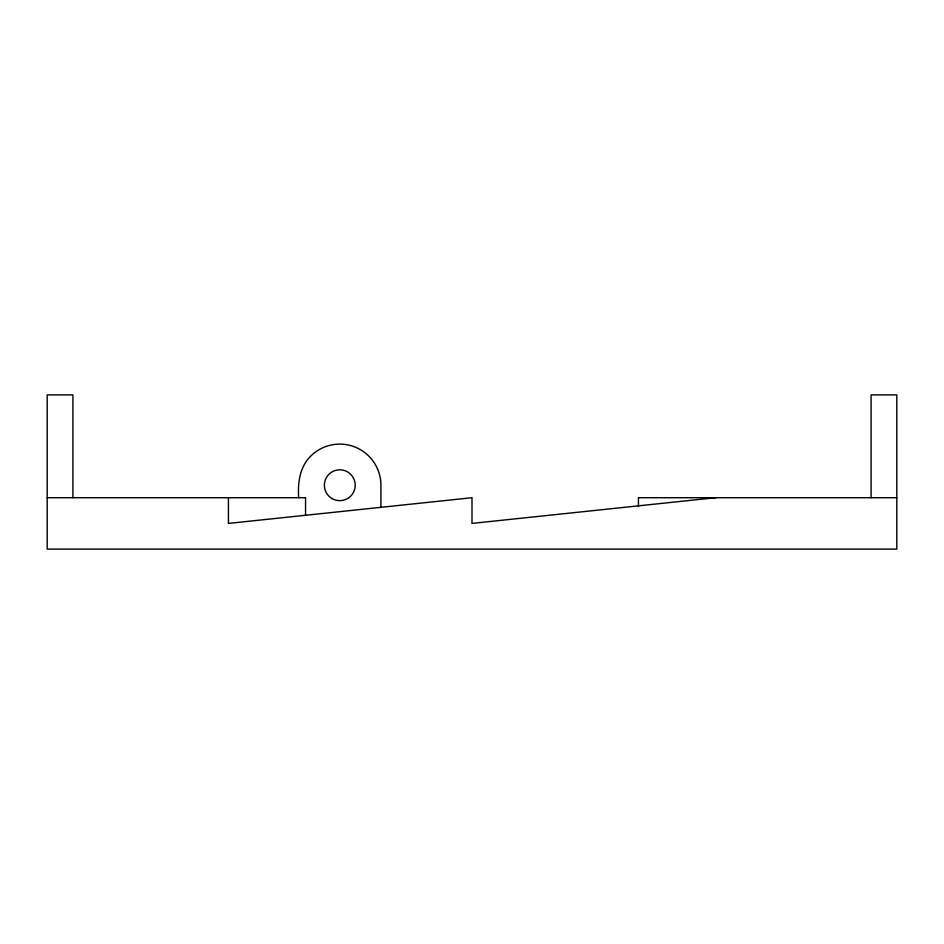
<?xml version="1.0" encoding="UTF-8"?>
<svg xmlns="http://www.w3.org/2000/svg" width="944" height="944" viewBox="0 0 944 944"><rect width="100%" height="100%" fill="white"/><g stroke="black" fill="none" stroke-linecap="round" stroke-linejoin="round"><path stroke-width="1.42" d="M715.564 497.712L472 523.413L472 497.712L228.436 523.413L228.436 497.712M47.2 497.712L305.549 497.712L305.549 515.33M896.8 497.712L638.451 497.712L638.451 506.515M871.088 497.712L871.088 394.875L896.8 394.875L896.8 549.125L47.2 549.125L47.2 394.875L72.912 394.875L72.912 497.712M380.916 507.317L380.916 485.228A41.135 41.135 0 0 0 310.706 456.141C299.685 467.009 297.667 482.962 298.658 497.712M332.076 498.585A15.423 15.423 0 0 0 355.204 485.228A15.423 15.423 0 0 0 332.076 471.87A15.423 15.423 0 0 0 332.076 498.585"/></g></svg>
